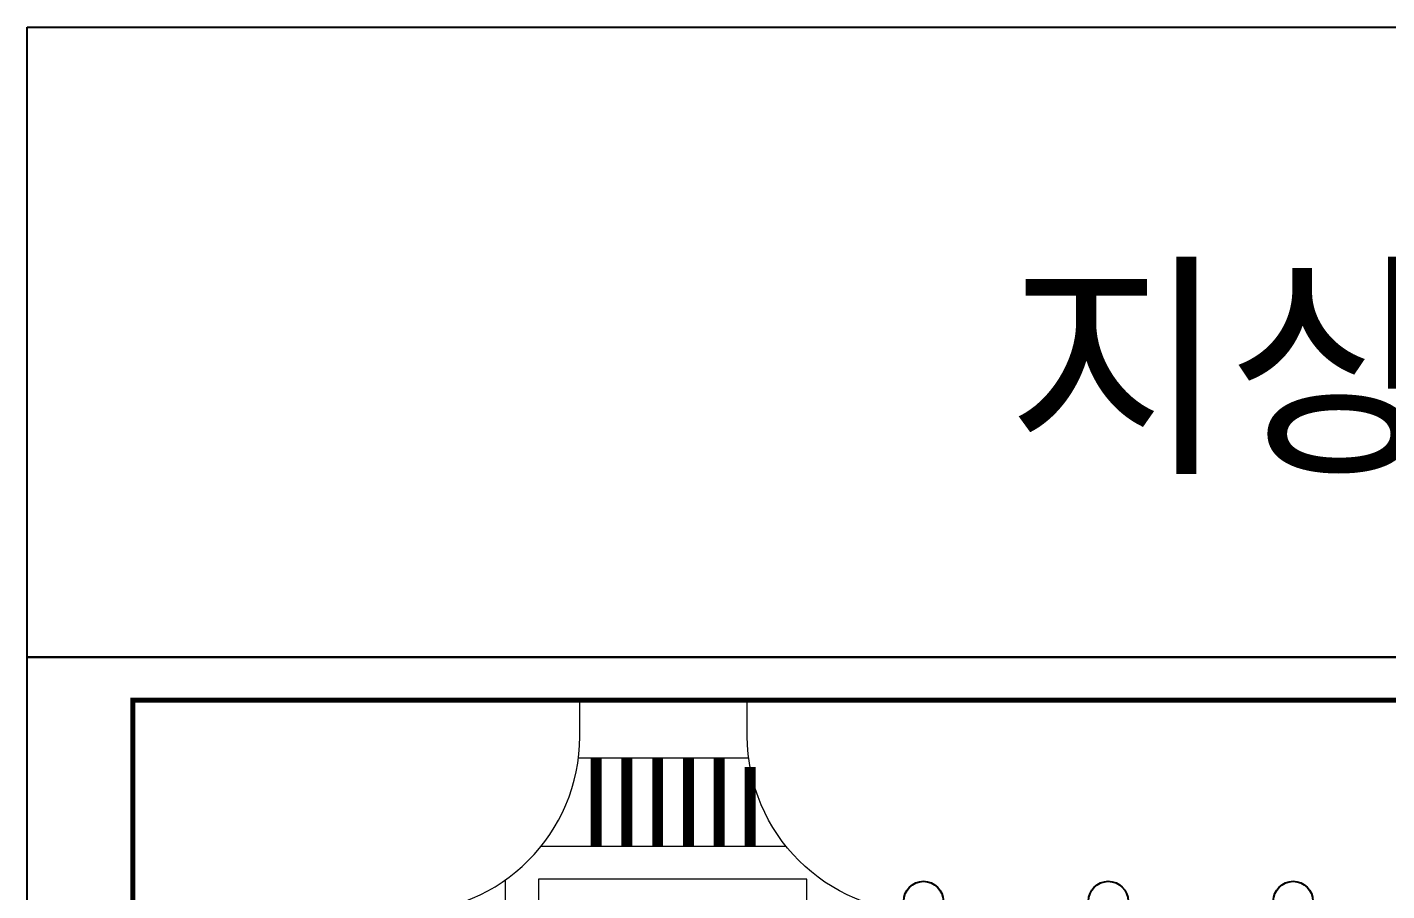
# Model space of a CAD drawing. Header units: millimetres. Extents: x -223175 to 287756, y -120611 to 352956.
# Drawn here: x 83077 to 144884, y 313694 to 352956 of the extents above; entities that cross this region are included whole.
import ezdxf
from ezdxf.enums import TextEntityAlignment as Align

# ---------------------------------------------------------------- set-up
doc = ezdxf.new("R2010")
doc.units = ezdxf.units.MM
doc.header["$LTSCALE"] = 50
doc.layers.get('DEFPOINTS').update_dxf_attribs({"color": 108})
doc.layers.add('DEPOINTS', color=157, linetype='Continuous', plot=False)
doc.layers.add('FORM$0$FO_OUT', color=1, linetype='Continuous')
doc.layers.add('XREF 평면도$0$DIM', color=7, linetype='Continuous')
doc.layers.add('XREF 평면도$0$0123', color=8, linetype='Continuous', lineweight=0)
doc.layers.add('XREF 평면도$0$0개선도로', color=7, linetype='Continuous', lineweight=0)
doc.styles.add('YEIN-TEXT', font='h2wull.TTF')

# ---------------------------------------------------------------- blocks, each defined once
blk = doc.blocks.new('FORM')
at = {"color": 4}
blk.add_lwpolyline([(32, 581), (757.5, 581), (757.5, 13), (32, 13), (32, 581)], dxfattribs=at)
at = {"layer": 'DEFPOINTS', "ltscale": 0.3}
blk.add_lwpolyline([(32, 581), (827, 581), (827, 13), (32, 13)], close=True, dxfattribs=at)
at = {"layer": 'FORM$0$FO_OUT'}
blk.add_lwpolyline([(0, 0), (0, 594), (840, 594), (840, 0)], close=True, dxfattribs=at)
at = {"layer": 'FORM$0$FO_OUT', "color": 7, "const_width": 1.5}
blk.add_lwpolyline([(827, 13), (32, 13), (32, 581), (827, 581)], close=True, dxfattribs=at)
blk = doc.blocks.new('XREF 평면도$0$BUBBLE')
at = {"layer": 'XREF 평면도$0$DIM'}
blk.add_line((0, -6), (0, -10), dxfattribs=at)
blk.add_circle((0, 0), 6, dxfattribs=at)

msp = doc.modelspace()

# ---------------------------------------------------------------- linework, layer by layer
at = {"color": 8, "const_width": 500, "flags": 128}
for points in [[(108937.9787, 319724.6809), (108937.9787, 315724.6809)], [(110337.9787, 319724.6809), (110337.9787, 315724.6809)], [(111737.9787, 319724.6809), (111737.9787, 315724.6809)], [(113137.9787, 319724.6809), (113137.9787, 315724.6809)], [(114537.9787, 319724.6809), (114537.9787, 315724.6809)], [(115937.9787, 319319.455), (115937.9787, 315724.6809)]]:
    msp.add_lwpolyline(points, dxfattribs=at)
at = {"layer": 'DEFPOINTS'}
for points in [[(87876.894, 322361.5591), (196701.894, 322361.5591), (196701.894, 237161.5591), (87876.894, 237161.5591)], [(207126.894, 237161.5591), (87876.894, 237161.5591), (87876.894, 322361.5591), (207126.894, 322361.5591)]]:
    msp.add_lwpolyline(points, close=True, dxfattribs=at)
at = {"layer": 'DEPOINTS'}
msp.add_lwpolyline([(83076.894, 352956.1128), (209076.894, 352956.1128), (209076.894, 324311.5591), (83076.894, 324311.5591)], close=True, dxfattribs=at)
at = {"layer": 'XREF 평면도$0$0123'}
for points in [[(87876.894, 312724.6809), (100201.1725, 312724.6809, 0.4138988416), (108201.1679, 320716.0837), (108202.9362, 322361.5591)], [(163295.4792, 312724.6809), (123813.5955, 312724.6809, -0.4140849094), (115813.5963, 320721.1667), (115812.8757, 322361.5591)]]:
    msp.add_lwpolyline(points, format="xyb", dxfattribs=at)
msp.add_lwpolyline([(115876.3416, 319724.6809), (108138.4265, 319724.6809)], dxfattribs=at)
at = {"layer": 'XREF 평면도$0$0개선도로'}
for points in [[(106446.1705, 315724.6809), (117568.5975, 315724.6809)], [(104817.9932, 303185.3194), (104817.9932, 314191.3076)], [(118523.5841, 302299.6017), (118523.5841, 314224.6809), (106317.9932, 314224.6809), (106317.9932, 302646.9555)]]:
    msp.add_lwpolyline(points, dxfattribs=at)

# ---------------------------------------------------------------- block references
at = {"xscale": 149.9999999999999, "yscale": 149.9999999999999, "zscale": 149.9999999999999}
msp.add_blockref('FORM', (83076.894, 235211.5591), dxfattribs=at)
at = {"layer": 'XREF 평면도$0$DIM', "xscale": 150.0000000004656, "yscale": 150.0000000004656, "zscale": 150.0000000004656}
for p in [(123824.9138, 313226.1632), (132224.9138, 313226.1632), (140624.9138, 313226.1632)]:
    msp.add_blockref('XREF 평면도$0$BUBBLE', p, dxfattribs=at)

# ---------------------------------------------------------------- texts
at = {"style": 'YEIN-TEXT'}
msp.add_text('지상1층', height=8000, dxfattribs=at).set_placement((145573.3512, 333494.7713), align=Align.CENTER)

doc.saveas('drawing.dxf')
